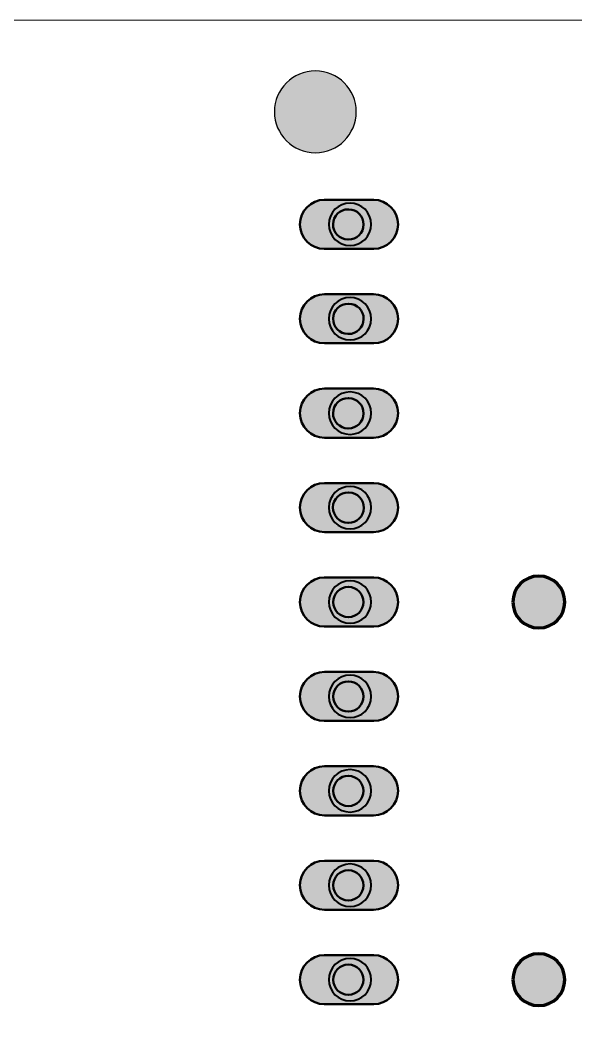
# Model space of a CAD drawing. Header units: millimetres. Extents: x 0.1 to 59.9, y 0.1 to 51.9.
# Drawn here: x 29.98 to 44.93, y 24.9 to 51.94 of the extents above; entities that cross this region are included whole.
import ezdxf

# ---------------------------------------------------------------- set-up
doc = ezdxf.new("R2010")
doc.units = ezdxf.units.MM
doc.header["$MEASUREMENT"] = 0
doc.layers.add('Lager 1', color=7, linetype='Continuous')

# ---------------------------------------------------------------- blocks, each defined once
blk = doc.blocks.new('block 3')
at = {"layer": 'Lager 1', "color": 7, "lineweight": 18, "true_color": 0xffffff}
blk.add_lwpolyline([(0.102, 51.935), (59.852, 51.935), (59.852, 0.101), (0.102, 0.101), (0.102, 51.935)], dxfattribs=at)
blk = doc.blocks.new('block 2')
at = {"layer": 'Lager 1'}
blk.add_blockref('block 3', (0, 0), dxfattribs=at)
blk = doc.blocks.new('block 20')
at = {"layer": 'Lager 1', "true_color": 0xffffff}
h = blk.add_hatch(color=7, dxfattribs=at)
h.dxf.hatch_style = 2
edge = h.paths.add_edge_path()
edge.add_spline(control_points=[(37.919, 50.568), (38.527, 50.568), (39.019, 50.075), (39.019, 49.468), (39.019, 48.86), (38.527, 48.368), (37.919, 48.368), (37.312, 48.368), (36.819, 48.86), (36.819, 49.468), (36.819, 50.075), (37.312, 50.568), (37.919, 50.568)], knot_values=[0, 0, 0, 0, 1, 1, 1, 2, 2, 2, 3, 3, 3, 4, 4, 4, 4], degree=3, periodic=1)
at = {"layer": 'Lager 1', "color": 7, "lineweight": 25, "true_color": 0xffffff}
blk.add_open_spline([(37.919, 50.568), (38.527, 50.568), (39.019, 50.075), (39.019, 49.468), (39.019, 48.86), (38.527, 48.368), (37.919, 48.368), (37.312, 48.368), (36.819, 48.86), (36.819, 49.468), (36.819, 50.075), (37.312, 50.568), (37.919, 50.568)], degree=3, knots=[0, 0, 0, 0, 1, 1, 1, 2, 2, 2, 3, 3, 3, 4, 4, 4, 4], dxfattribs=at)
blk = doc.blocks.new('block 19')
at = {"layer": 'Lager 1'}
blk.add_blockref('block 20', (0, 0), dxfattribs=at)
blk = doc.blocks.new('block 18')
at = {"layer": 'Lager 1'}
blk.add_blockref('block 19', (0, 0), dxfattribs=at)
blk = doc.blocks.new('block 39')
at = {"layer": 'Lager 1', "true_color": 0xffffff}
h = blk.add_hatch(color=7, dxfattribs=at)
h.dxf.hatch_style = 2
edge = h.paths.add_edge_path()
edge.add_spline(control_points=[(43.233, 36.28), (43.233, 36.666), (43.546, 36.979), (43.931, 36.979), (44.317, 36.979), (44.63, 36.666), (44.63, 36.28), (44.63, 35.894), (44.317, 35.582), (43.931, 35.582), (43.546, 35.582), (43.233, 35.894), (43.233, 36.28)], knot_values=[0, 0, 0, 0, 1, 1, 1, 2, 2, 2, 3, 3, 3, 4, 4, 4, 4], degree=3, periodic=1)
h = blk.add_hatch(color=7, dxfattribs=at)
h.dxf.hatch_style = 2
edge = h.paths.add_edge_path()
edge.add_spline(control_points=[(43.233, 26.12), (43.233, 26.506), (43.546, 26.819), (43.931, 26.819), (44.317, 26.819), (44.63, 26.506), (44.63, 26.12), (44.63, 25.734), (44.317, 25.422), (43.931, 25.422), (43.546, 25.422), (43.233, 25.734), (43.233, 26.12)], knot_values=[0, 0, 0, 0, 1, 1, 1, 2, 2, 2, 3, 3, 3, 4, 4, 4, 4], degree=3, periodic=1)
at = {"layer": 'Lager 1', "color": 7, "lineweight": 80, "true_color": 0xffffff}
for points in [[(43.233, 36.28), (43.233, 36.666), (43.546, 36.979), (43.931, 36.979), (44.317, 36.979), (44.63, 36.666), (44.63, 36.28), (44.63, 35.894), (44.317, 35.582), (43.931, 35.582), (43.546, 35.582), (43.233, 35.894), (43.233, 36.28)], [(43.233, 26.12), (43.233, 26.506), (43.546, 26.819), (43.931, 26.819), (44.317, 26.819), (44.63, 26.506), (44.63, 26.12), (44.63, 25.734), (44.317, 25.422), (43.931, 25.422), (43.546, 25.422), (43.233, 25.734), (43.233, 26.12)]]:
    blk.add_open_spline(points, degree=3, knots=[0, 0, 0, 0, 1, 1, 1, 2, 2, 2, 3, 3, 3, 4, 4, 4, 4], dxfattribs=at)
blk = doc.blocks.new('block 38')
at = {"layer": 'Lager 1'}
blk.add_blockref('block 39', (0, 0), dxfattribs=at)
blk = doc.blocks.new('block 37')
at = {"layer": 'Lager 1'}
blk.add_blockref('block 38', (0, 0), dxfattribs=at)
blk = doc.blocks.new('block 36')
at = {"layer": 'Lager 1'}
blk.add_blockref('block 37', (0, 0), dxfattribs=at)
blk = doc.blocks.new('block 51')
at = {"layer": 'Lager 1', "true_color": 0xffffff}
h = blk.add_hatch(color=7, dxfattribs=at)
h.dxf.hatch_style = 2
edge = h.paths.add_edge_path()
edge.add_spline(control_points=[(40.146, 46.44), (40.146, 46.075), (39.85, 45.78), (39.486, 45.78), (39.486, 45.78), (39.486, 45.78), (39.486, 45.78), (39.486, 45.78), (38.165, 45.78), (38.165, 45.78), (37.801, 45.78), (37.505, 46.075), (37.505, 46.44), (37.505, 46.44), (37.505, 46.44), (37.505, 46.44), (37.505, 46.44), (37.505, 46.44), (37.505, 46.44), (37.505, 46.804), (37.801, 47.1), (38.165, 47.1), (38.165, 47.1), (38.165, 47.1), (38.165, 47.1), (38.165, 47.1), (39.486, 47.1), (39.486, 47.1), (39.85, 47.1), (40.146, 46.804), (40.146, 46.44), (40.146, 46.44), (40.146, 46.44), (40.146, 46.44)], knot_values=[0, 0, 0, 0, 1, 1, 1, 2, 2, 2, 3, 3, 3, 4, 4, 4, 5, 5, 5, 6, 6, 6, 7, 7, 7, 8, 8, 8, 9, 9, 9, 10, 10, 10, 11, 11, 11, 11], degree=3, periodic=1)
edge = h.paths.add_edge_path()
edge.add_spline(control_points=[(38.806, 46.844), (38.582, 46.847), (38.398, 46.668), (38.395, 46.443), (38.392, 46.219), (38.572, 46.035), (38.796, 46.032), (38.8, 46.032), (38.803, 46.032), (38.806, 46.032), (39.031, 46.029), (39.215, 46.209), (39.217, 46.433), (39.22, 46.658), (39.041, 46.842), (38.816, 46.844), (38.813, 46.844), (38.81, 46.844), (38.806, 46.844)], knot_values=[0, 0, 0, 0, 1, 1, 1, 2, 2, 2, 3, 3, 3, 4, 4, 4, 5, 5, 5, 6, 6, 6, 6], degree=3, periodic=1)
h = blk.add_hatch(color=7, dxfattribs=at)
h.dxf.hatch_style = 2
edge = h.paths.add_edge_path()
edge.add_spline(control_points=[(38.852, 47.012), (39.167, 47.012), (39.423, 46.756), (39.423, 46.44), (39.423, 46.124), (39.167, 45.869), (38.852, 45.869), (38.536, 45.869), (38.28, 46.124), (38.28, 46.44), (38.28, 46.756), (38.536, 47.012), (38.852, 47.012)], knot_values=[0, 0, 0, 0, 1, 1, 1, 2, 2, 2, 3, 3, 3, 4, 4, 4, 4], degree=3, periodic=1)
h = blk.add_hatch(color=7, dxfattribs=at)
h.dxf.hatch_style = 2
edge = h.paths.add_edge_path()
edge.add_spline(control_points=[(40.147, 43.9), (40.147, 43.535), (39.852, 43.24), (39.487, 43.24), (39.487, 43.24), (39.487, 43.24), (39.487, 43.24), (39.487, 43.24), (38.166, 43.24), (38.166, 43.24), (37.801, 43.24), (37.506, 43.535), (37.506, 43.9), (37.506, 43.9), (37.506, 43.9), (37.506, 43.9), (37.506, 43.9), (37.506, 43.9), (37.506, 43.9), (37.506, 44.264), (37.801, 44.56), (38.166, 44.56), (38.166, 44.56), (38.166, 44.56), (38.166, 44.56), (38.166, 44.56), (39.487, 44.56), (39.487, 44.56), (39.851, 44.56), (40.147, 44.264), (40.147, 43.9), (40.147, 43.9), (40.147, 43.9), (40.147, 43.9)], knot_values=[0, 0, 0, 0, 1, 1, 1, 2, 2, 2, 3, 3, 3, 4, 4, 4, 5, 5, 5, 6, 6, 6, 7, 7, 7, 8, 8, 8, 9, 9, 9, 10, 10, 10, 11, 11, 11, 11], degree=3, periodic=1)
edge = h.paths.add_edge_path()
edge.add_spline(control_points=[(38.807, 44.304), (38.583, 44.307), (38.399, 44.128), (38.396, 43.903), (38.393, 43.679), (38.573, 43.495), (38.797, 43.492), (38.801, 43.492), (38.804, 43.492), (38.807, 43.492), (39.032, 43.489), (39.216, 43.669), (39.218, 43.893), (39.221, 44.118), (39.041, 44.302), (38.817, 44.304), (38.814, 44.305), (38.81, 44.305), (38.807, 44.304)], knot_values=[0, 0, 0, 0, 1, 1, 1, 2, 2, 2, 3, 3, 3, 4, 4, 4, 5, 5, 5, 6, 6, 6, 6], degree=3, periodic=1)
h = blk.add_hatch(color=7, dxfattribs=at)
h.dxf.hatch_style = 2
edge = h.paths.add_edge_path()
edge.add_spline(control_points=[(38.852, 44.472), (39.167, 44.472), (39.423, 44.216), (39.423, 43.9), (39.423, 43.584), (39.167, 43.329), (38.852, 43.329), (38.536, 43.329), (38.28, 43.584), (38.28, 43.9), (38.28, 44.216), (38.536, 44.472), (38.852, 44.472)], knot_values=[0, 0, 0, 0, 1, 1, 1, 2, 2, 2, 3, 3, 3, 4, 4, 4, 4], degree=3, periodic=1)
h = blk.add_hatch(color=7, dxfattribs=at)
h.dxf.hatch_style = 2
edge = h.paths.add_edge_path()
edge.add_spline(control_points=[(40.146, 41.36), (40.146, 40.995), (39.85, 40.7), (39.486, 40.7), (39.486, 40.7), (39.486, 40.7), (39.486, 40.7), (39.486, 40.7), (38.165, 40.7), (38.165, 40.7), (37.801, 40.7), (37.505, 40.995), (37.505, 41.36), (37.505, 41.36), (37.505, 41.36), (37.505, 41.36), (37.505, 41.36), (37.505, 41.36), (37.505, 41.36), (37.505, 41.724), (37.801, 42.02), (38.165, 42.02), (38.165, 42.02), (38.165, 42.02), (38.165, 42.02), (38.165, 42.02), (39.486, 42.02), (39.486, 42.02), (39.85, 42.02), (40.146, 41.724), (40.146, 41.36), (40.146, 41.36), (40.146, 41.36), (40.146, 41.36)], knot_values=[0, 0, 0, 0, 1, 1, 1, 2, 2, 2, 3, 3, 3, 4, 4, 4, 5, 5, 5, 6, 6, 6, 7, 7, 7, 8, 8, 8, 9, 9, 9, 10, 10, 10, 11, 11, 11, 11], degree=3, periodic=1)
edge = h.paths.add_edge_path()
edge.add_spline(control_points=[(38.806, 41.764), (38.582, 41.767), (38.398, 41.588), (38.395, 41.363), (38.392, 41.139), (38.572, 40.955), (38.796, 40.952), (38.8, 40.952), (38.803, 40.952), (38.806, 40.952), (39.031, 40.949), (39.215, 41.129), (39.217, 41.353), (39.22, 41.578), (39.041, 41.762), (38.816, 41.764), (38.813, 41.765), (38.81, 41.765), (38.806, 41.764)], knot_values=[0, 0, 0, 0, 1, 1, 1, 2, 2, 2, 3, 3, 3, 4, 4, 4, 5, 5, 5, 6, 6, 6, 6], degree=3, periodic=1)
h = blk.add_hatch(color=7, dxfattribs=at)
h.dxf.hatch_style = 2
edge = h.paths.add_edge_path()
edge.add_spline(control_points=[(38.852, 41.932), (39.167, 41.932), (39.423, 41.676), (39.423, 41.36), (39.423, 41.044), (39.167, 40.789), (38.852, 40.789), (38.536, 40.789), (38.28, 41.044), (38.28, 41.36), (38.28, 41.676), (38.536, 41.932), (38.852, 41.932)], knot_values=[0, 0, 0, 0, 1, 1, 1, 2, 2, 2, 3, 3, 3, 4, 4, 4, 4], degree=3, periodic=1)
h = blk.add_hatch(color=7, dxfattribs=at)
h.dxf.hatch_style = 2
edge = h.paths.add_edge_path()
edge.add_spline(control_points=[(40.147, 38.82), (40.147, 38.455), (39.852, 38.16), (39.487, 38.16), (39.487, 38.16), (39.487, 38.16), (39.487, 38.16), (39.487, 38.16), (38.166, 38.16), (38.166, 38.16), (37.801, 38.16), (37.506, 38.455), (37.506, 38.82), (37.506, 38.82), (37.506, 38.82), (37.506, 38.82), (37.506, 38.82), (37.506, 38.82), (37.506, 38.82), (37.506, 39.184), (37.801, 39.48), (38.166, 39.48), (38.166, 39.48), (38.166, 39.48), (38.166, 39.48), (38.166, 39.48), (39.487, 39.48), (39.487, 39.48), (39.851, 39.48), (40.147, 39.184), (40.147, 38.82), (40.147, 38.82), (40.147, 38.82), (40.147, 38.82)], knot_values=[0, 0, 0, 0, 1, 1, 1, 2, 2, 2, 3, 3, 3, 4, 4, 4, 5, 5, 5, 6, 6, 6, 7, 7, 7, 8, 8, 8, 9, 9, 9, 10, 10, 10, 11, 11, 11, 11], degree=3, periodic=1)
edge = h.paths.add_edge_path()
edge.add_spline(control_points=[(38.807, 39.224), (38.583, 39.229), (38.397, 39.051), (38.393, 38.827), (38.388, 38.602), (38.566, 38.417), (38.791, 38.412), (38.796, 38.412), (38.802, 38.412), (38.807, 38.412), (39.032, 38.408), (39.217, 38.586), (39.222, 38.81), (39.226, 39.034), (39.048, 39.22), (38.824, 39.224), (38.818, 39.225), (38.813, 39.225), (38.807, 39.224)], knot_values=[0, 0, 0, 0, 1, 1, 1, 2, 2, 2, 3, 3, 3, 4, 4, 4, 5, 5, 5, 6, 6, 6, 6], degree=3, periodic=1)
h = blk.add_hatch(color=7, dxfattribs=at)
h.dxf.hatch_style = 2
edge = h.paths.add_edge_path()
edge.add_spline(control_points=[(38.852, 39.392), (39.167, 39.392), (39.423, 39.136), (39.423, 38.82), (39.423, 38.504), (39.167, 38.249), (38.852, 38.249), (38.536, 38.249), (38.28, 38.504), (38.28, 38.82), (38.28, 39.136), (38.536, 39.392), (38.852, 39.392)], knot_values=[0, 0, 0, 0, 1, 1, 1, 2, 2, 2, 3, 3, 3, 4, 4, 4, 4], degree=3, periodic=1)
h = blk.add_hatch(color=7, dxfattribs=at)
h.dxf.hatch_style = 2
edge = h.paths.add_edge_path()
edge.add_spline(control_points=[(40.146, 36.28), (40.146, 35.915), (39.85, 35.62), (39.486, 35.62), (39.486, 35.62), (39.486, 35.62), (39.486, 35.62), (39.486, 35.62), (38.165, 35.62), (38.165, 35.62), (37.801, 35.62), (37.505, 35.915), (37.505, 36.28), (37.505, 36.28), (37.505, 36.28), (37.505, 36.28), (37.505, 36.28), (37.505, 36.28), (37.505, 36.28), (37.505, 36.644), (37.801, 36.94), (38.165, 36.94), (38.165, 36.94), (38.165, 36.94), (38.165, 36.94), (38.165, 36.94), (39.486, 36.94), (39.486, 36.94), (39.85, 36.94), (40.146, 36.644), (40.146, 36.28), (40.146, 36.28), (40.146, 36.28), (40.146, 36.28)], knot_values=[0, 0, 0, 0, 1, 1, 1, 2, 2, 2, 3, 3, 3, 4, 4, 4, 5, 5, 5, 6, 6, 6, 7, 7, 7, 8, 8, 8, 9, 9, 9, 10, 10, 10, 11, 11, 11, 11], degree=3, periodic=1)
edge = h.paths.add_edge_path()
edge.add_spline(control_points=[(38.806, 36.685), (38.582, 36.685), (38.4, 36.503), (38.4, 36.279), (38.4, 36.054), (38.581, 35.872), (38.806, 35.872), (38.806, 35.872), (38.806, 35.872), (38.806, 35.872), (39.031, 35.872), (39.213, 36.054), (39.213, 36.278), (39.213, 36.502), (39.031, 36.684), (38.807, 36.685), (38.807, 36.685), (38.806, 36.685), (38.806, 36.685)], knot_values=[0, 0, 0, 0, 1, 1, 1, 2, 2, 2, 3, 3, 3, 4, 4, 4, 5, 5, 5, 6, 6, 6, 6], degree=3, periodic=1)
h = blk.add_hatch(color=7, dxfattribs=at)
h.dxf.hatch_style = 2
edge = h.paths.add_edge_path()
edge.add_spline(control_points=[(38.852, 36.852), (39.167, 36.852), (39.423, 36.596), (39.423, 36.28), (39.423, 35.964), (39.167, 35.709), (38.852, 35.709), (38.536, 35.709), (38.28, 35.964), (38.28, 36.28), (38.28, 36.596), (38.536, 36.852), (38.852, 36.852)], knot_values=[0, 0, 0, 0, 1, 1, 1, 2, 2, 2, 3, 3, 3, 4, 4, 4, 4], degree=3, periodic=1)
h = blk.add_hatch(color=7, dxfattribs=at)
h.dxf.hatch_style = 2
edge = h.paths.add_edge_path()
edge.add_spline(control_points=[(40.146, 33.74), (40.146, 33.375), (39.85, 33.08), (39.486, 33.08), (39.486, 33.08), (39.486, 33.08), (39.486, 33.08), (39.486, 33.08), (38.165, 33.08), (38.165, 33.08), (37.801, 33.08), (37.505, 33.375), (37.505, 33.74), (37.505, 33.74), (37.505, 33.74), (37.505, 33.74), (37.505, 33.74), (37.505, 33.74), (37.505, 33.74), (37.505, 34.104), (37.801, 34.4), (38.165, 34.4), (38.165, 34.4), (38.165, 34.4), (38.165, 34.4), (38.165, 34.4), (39.486, 34.4), (39.486, 34.4), (39.85, 34.4), (40.146, 34.104), (40.146, 33.74), (40.146, 33.74), (40.146, 33.74), (40.146, 33.74)], knot_values=[0, 0, 0, 0, 1, 1, 1, 2, 2, 2, 3, 3, 3, 4, 4, 4, 5, 5, 5, 6, 6, 6, 7, 7, 7, 8, 8, 8, 9, 9, 9, 10, 10, 10, 11, 11, 11, 11], degree=3, periodic=1)
edge = h.paths.add_edge_path()
edge.add_spline(control_points=[(38.806, 34.145), (38.582, 34.145), (38.4, 33.963), (38.4, 33.739), (38.4, 33.514), (38.581, 33.332), (38.806, 33.332), (38.806, 33.332), (38.806, 33.332), (38.806, 33.332), (39.031, 33.332), (39.213, 33.514), (39.213, 33.738), (39.213, 33.962), (39.031, 34.144), (38.807, 34.145), (38.807, 34.145), (38.806, 34.145), (38.806, 34.145)], knot_values=[0, 0, 0, 0, 1, 1, 1, 2, 2, 2, 3, 3, 3, 4, 4, 4, 5, 5, 5, 6, 6, 6, 6], degree=3, periodic=1)
h = blk.add_hatch(color=7, dxfattribs=at)
h.dxf.hatch_style = 2
edge = h.paths.add_edge_path()
edge.add_spline(control_points=[(38.852, 34.312), (39.167, 34.312), (39.423, 34.056), (39.423, 33.74), (39.423, 33.424), (39.167, 33.169), (38.852, 33.169), (38.536, 33.169), (38.28, 33.424), (38.28, 33.74), (38.28, 34.056), (38.536, 34.312), (38.852, 34.312)], knot_values=[0, 0, 0, 0, 1, 1, 1, 2, 2, 2, 3, 3, 3, 4, 4, 4, 4], degree=3, periodic=1)
h = blk.add_hatch(color=7, dxfattribs=at)
h.dxf.hatch_style = 2
edge = h.paths.add_edge_path()
edge.add_spline(control_points=[(40.146, 31.2), (40.146, 30.835), (39.85, 30.54), (39.486, 30.54), (39.486, 30.54), (38.165, 30.54), (38.165, 30.54), (37.801, 30.54), (37.505, 30.835), (37.505, 31.2), (37.505, 31.2), (37.505, 31.2), (37.505, 31.2), (37.505, 31.564), (37.801, 31.86), (38.165, 31.86), (38.165, 31.86), (38.165, 31.86), (38.165, 31.86), (38.165, 31.86), (39.486, 31.86), (39.486, 31.86), (39.85, 31.86), (40.146, 31.564), (40.146, 31.2), (40.146, 31.2), (40.146, 31.2), (40.146, 31.2)], knot_values=[0, 0, 0, 0, 1, 1, 1, 2, 2, 2, 3, 3, 3, 4, 4, 4, 5, 5, 5, 6, 6, 6, 7, 7, 7, 8, 8, 8, 9, 9, 9, 9], degree=3, periodic=1)
edge = h.paths.add_edge_path()
edge.add_spline(control_points=[(38.806, 31.604), (38.582, 31.605), (38.4, 31.423), (38.4, 31.199), (38.4, 30.974), (38.581, 30.792), (38.806, 30.792), (38.806, 30.792), (38.806, 30.792), (38.806, 30.792), (39.031, 30.792), (39.213, 30.974), (39.213, 31.198), (39.213, 31.422), (39.031, 31.604), (38.807, 31.604), (38.807, 31.604), (38.806, 31.604), (38.806, 31.604)], knot_values=[0, 0, 0, 0, 1, 1, 1, 2, 2, 2, 3, 3, 3, 4, 4, 4, 5, 5, 5, 6, 6, 6, 6], degree=3, periodic=1)
h = blk.add_hatch(color=7, dxfattribs=at)
h.dxf.hatch_style = 2
edge = h.paths.add_edge_path()
edge.add_spline(control_points=[(38.852, 31.772), (39.167, 31.772), (39.423, 31.516), (39.423, 31.2), (39.423, 30.884), (39.167, 30.629), (38.852, 30.629), (38.536, 30.629), (38.28, 30.884), (38.28, 31.2), (38.28, 31.516), (38.536, 31.772), (38.852, 31.772)], knot_values=[0, 0, 0, 0, 1, 1, 1, 2, 2, 2, 3, 3, 3, 4, 4, 4, 4], degree=3, periodic=1)
h = blk.add_hatch(color=7, dxfattribs=at)
h.dxf.hatch_style = 2
edge = h.paths.add_edge_path()
edge.add_spline(control_points=[(40.147, 28.66), (40.147, 28.295), (39.852, 28), (39.487, 28), (39.487, 28), (39.487, 28), (39.487, 28), (39.487, 28), (38.166, 28), (38.166, 28), (37.801, 28), (37.506, 28.295), (37.506, 28.66), (37.506, 28.66), (37.506, 28.66), (37.506, 28.66), (37.506, 28.66), (37.506, 28.66), (37.506, 28.66), (37.506, 29.024), (37.801, 29.32), (38.166, 29.32), (38.166, 29.32), (39.487, 29.32), (39.487, 29.32), (39.851, 29.32), (40.147, 29.024), (40.147, 28.66)], knot_values=[0, 0, 0, 0, 1, 1, 1, 2, 2, 2, 3, 3, 3, 4, 4, 4, 5, 5, 5, 6, 6, 6, 7, 7, 7, 8, 8, 8, 9, 9, 9, 9], degree=3, periodic=1)
edge = h.paths.add_edge_path()
edge.add_spline(control_points=[(38.807, 29.064), (38.583, 29.065), (38.4, 28.884), (38.4, 28.659), (38.399, 28.435), (38.58, 28.253), (38.805, 28.252), (38.806, 28.252), (38.806, 28.252), (38.807, 28.252), (39.032, 28.251), (39.214, 28.433), (39.215, 28.657), (39.215, 28.881), (39.034, 29.064), (38.809, 29.064), (38.809, 29.064), (38.808, 29.064), (38.807, 29.064)], knot_values=[0, 0, 0, 0, 1, 1, 1, 2, 2, 2, 3, 3, 3, 4, 4, 4, 5, 5, 5, 6, 6, 6, 6], degree=3, periodic=1)
h = blk.add_hatch(color=7, dxfattribs=at)
h.dxf.hatch_style = 2
edge = h.paths.add_edge_path()
edge.add_spline(control_points=[(38.852, 29.232), (39.167, 29.232), (39.423, 28.976), (39.423, 28.66), (39.423, 28.344), (39.167, 28.089), (38.852, 28.089), (38.536, 28.089), (38.28, 28.344), (38.28, 28.66), (38.28, 28.976), (38.536, 29.232), (38.852, 29.232)], knot_values=[0, 0, 0, 0, 1, 1, 1, 2, 2, 2, 3, 3, 3, 4, 4, 4, 4], degree=3, periodic=1)
h = blk.add_hatch(color=7, dxfattribs=at)
h.dxf.hatch_style = 2
edge = h.paths.add_edge_path()
edge.add_spline(control_points=[(40.146, 26.12), (40.146, 25.755), (39.85, 25.46), (39.486, 25.46), (39.486, 25.46), (39.486, 25.46), (39.486, 25.46), (39.486, 25.46), (38.165, 25.46), (38.165, 25.46), (37.801, 25.46), (37.505, 25.755), (37.505, 26.12), (37.505, 26.12), (37.505, 26.12), (37.505, 26.12), (37.505, 26.12), (37.505, 26.12), (37.505, 26.12), (37.505, 26.484), (37.801, 26.78), (38.165, 26.78), (38.165, 26.78), (38.165, 26.78), (38.165, 26.78), (38.165, 26.78), (39.486, 26.78), (39.486, 26.78), (39.85, 26.78), (40.146, 26.484), (40.146, 26.12), (40.146, 26.12), (40.146, 26.12), (40.146, 26.12)], knot_values=[0, 0, 0, 0, 1, 1, 1, 2, 2, 2, 3, 3, 3, 4, 4, 4, 5, 5, 5, 6, 6, 6, 7, 7, 7, 8, 8, 8, 9, 9, 9, 10, 10, 10, 11, 11, 11, 11], degree=3, periodic=1)
edge = h.paths.add_edge_path()
edge.add_spline(control_points=[(38.806, 26.524), (38.582, 26.524), (38.4, 26.343), (38.4, 26.118), (38.4, 25.894), (38.582, 25.712), (38.806, 25.712), (39.031, 25.712), (39.213, 25.894), (39.213, 26.118), (39.213, 26.343), (39.031, 26.524), (38.806, 26.524)], knot_values=[0, 0, 0, 0, 1, 1, 1, 2, 2, 2, 3, 3, 3, 4, 4, 4, 4], degree=3, periodic=1)
h = blk.add_hatch(color=7, dxfattribs=at)
h.dxf.hatch_style = 2
edge = h.paths.add_edge_path()
edge.add_spline(control_points=[(38.852, 26.692), (39.167, 26.692), (39.423, 26.436), (39.423, 26.12), (39.423, 25.804), (39.167, 25.549), (38.852, 25.549), (38.536, 25.549), (38.28, 25.804), (38.28, 26.12), (38.28, 26.436), (38.536, 26.692), (38.852, 26.692)], knot_values=[0, 0, 0, 0, 1, 1, 1, 2, 2, 2, 3, 3, 3, 4, 4, 4, 4], degree=3, periodic=1)
at = {"layer": 'Lager 1', "color": 7, "lineweight": 50, "true_color": 0xffffff}
for points, knots in [([(40.146, 46.44), (40.146, 46.075), (39.85, 45.78), (39.486, 45.78), (39.486, 45.78), (39.486, 45.78), (39.486, 45.78), (39.486, 45.78), (38.165, 45.78), (38.165, 45.78), (37.801, 45.78), (37.505, 46.075), (37.505, 46.44), (37.505, 46.44), (37.505, 46.44), (37.505, 46.44), (37.505, 46.44), (37.505, 46.44), (37.505, 46.44), (37.505, 46.804), (37.801, 47.1), (38.165, 47.1), (38.165, 47.1), (38.165, 47.1), (38.165, 47.1), (38.165, 47.1), (39.486, 47.1), (39.486, 47.1), (39.85, 47.1), (40.146, 46.804), (40.146, 46.44), (40.146, 46.44), (40.146, 46.44), (40.146, 46.44)], [0, 0, 0, 0, 1, 1, 1, 2, 2, 2, 3, 3, 3, 4, 4, 4, 5, 5, 5, 6, 6, 6, 7, 7, 7, 8, 8, 8, 9, 9, 9, 10, 10, 10, 11, 11, 11, 11]), ([(38.806, 46.844), (38.582, 46.847), (38.398, 46.668), (38.395, 46.443), (38.392, 46.219), (38.572, 46.035), (38.796, 46.032), (38.8, 46.032), (38.803, 46.032), (38.806, 46.032), (39.031, 46.029), (39.215, 46.209), (39.217, 46.433), (39.22, 46.658), (39.041, 46.842), (38.816, 46.844), (38.813, 46.844), (38.81, 46.844), (38.806, 46.844)], [0, 0, 0, 0, 1, 1, 1, 2, 2, 2, 3, 3, 3, 4, 4, 4, 5, 5, 5, 6, 6, 6, 6]), ([(40.147, 43.9), (40.147, 43.535), (39.852, 43.24), (39.487, 43.24), (39.487, 43.24), (39.487, 43.24), (39.487, 43.24), (39.487, 43.24), (38.166, 43.24), (38.166, 43.24), (37.801, 43.24), (37.506, 43.535), (37.506, 43.9), (37.506, 43.9), (37.506, 43.9), (37.506, 43.9), (37.506, 43.9), (37.506, 43.9), (37.506, 43.9), (37.506, 44.264), (37.801, 44.56), (38.166, 44.56), (38.166, 44.56), (38.166, 44.56), (38.166, 44.56), (38.166, 44.56), (39.487, 44.56), (39.487, 44.56), (39.851, 44.56), (40.147, 44.264), (40.147, 43.9), (40.147, 43.9), (40.147, 43.9), (40.147, 43.9)], [0, 0, 0, 0, 1, 1, 1, 2, 2, 2, 3, 3, 3, 4, 4, 4, 5, 5, 5, 6, 6, 6, 7, 7, 7, 8, 8, 8, 9, 9, 9, 10, 10, 10, 11, 11, 11, 11]), ([(38.807, 44.304), (38.583, 44.307), (38.399, 44.128), (38.396, 43.903), (38.393, 43.679), (38.573, 43.495), (38.797, 43.492), (38.801, 43.492), (38.804, 43.492), (38.807, 43.492), (39.032, 43.489), (39.216, 43.669), (39.218, 43.893), (39.221, 44.118), (39.041, 44.302), (38.817, 44.304), (38.814, 44.305), (38.81, 44.305), (38.807, 44.304)], [0, 0, 0, 0, 1, 1, 1, 2, 2, 2, 3, 3, 3, 4, 4, 4, 5, 5, 5, 6, 6, 6, 6]), ([(40.146, 41.36), (40.146, 40.995), (39.85, 40.7), (39.486, 40.7), (39.486, 40.7), (39.486, 40.7), (39.486, 40.7), (39.486, 40.7), (38.165, 40.7), (38.165, 40.7), (37.801, 40.7), (37.505, 40.995), (37.505, 41.36), (37.505, 41.36), (37.505, 41.36), (37.505, 41.36), (37.505, 41.36), (37.505, 41.36), (37.505, 41.36), (37.505, 41.724), (37.801, 42.02), (38.165, 42.02), (38.165, 42.02), (38.165, 42.02), (38.165, 42.02), (38.165, 42.02), (39.486, 42.02), (39.486, 42.02), (39.85, 42.02), (40.146, 41.724), (40.146, 41.36), (40.146, 41.36), (40.146, 41.36), (40.146, 41.36)], [0, 0, 0, 0, 1, 1, 1, 2, 2, 2, 3, 3, 3, 4, 4, 4, 5, 5, 5, 6, 6, 6, 7, 7, 7, 8, 8, 8, 9, 9, 9, 10, 10, 10, 11, 11, 11, 11]), ([(38.806, 41.764), (38.582, 41.767), (38.398, 41.588), (38.395, 41.363), (38.392, 41.139), (38.572, 40.955), (38.796, 40.952), (38.8, 40.952), (38.803, 40.952), (38.806, 40.952), (39.031, 40.949), (39.215, 41.129), (39.217, 41.353), (39.22, 41.578), (39.041, 41.762), (38.816, 41.764), (38.813, 41.765), (38.81, 41.765), (38.806, 41.764)], [0, 0, 0, 0, 1, 1, 1, 2, 2, 2, 3, 3, 3, 4, 4, 4, 5, 5, 5, 6, 6, 6, 6]), ([(40.147, 38.82), (40.147, 38.455), (39.852, 38.16), (39.487, 38.16), (39.487, 38.16), (39.487, 38.16), (39.487, 38.16), (39.487, 38.16), (38.166, 38.16), (38.166, 38.16), (37.801, 38.16), (37.506, 38.455), (37.506, 38.82), (37.506, 38.82), (37.506, 38.82), (37.506, 38.82), (37.506, 38.82), (37.506, 38.82), (37.506, 38.82), (37.506, 39.184), (37.801, 39.48), (38.166, 39.48), (38.166, 39.48), (38.166, 39.48), (38.166, 39.48), (38.166, 39.48), (39.487, 39.48), (39.487, 39.48), (39.851, 39.48), (40.147, 39.184), (40.147, 38.82), (40.147, 38.82), (40.147, 38.82), (40.147, 38.82)], [0, 0, 0, 0, 1, 1, 1, 2, 2, 2, 3, 3, 3, 4, 4, 4, 5, 5, 5, 6, 6, 6, 7, 7, 7, 8, 8, 8, 9, 9, 9, 10, 10, 10, 11, 11, 11, 11]), ([(38.807, 39.224), (38.583, 39.229), (38.397, 39.051), (38.393, 38.827), (38.388, 38.602), (38.566, 38.417), (38.791, 38.412), (38.796, 38.412), (38.802, 38.412), (38.807, 38.412), (39.032, 38.408), (39.217, 38.586), (39.222, 38.81), (39.226, 39.034), (39.048, 39.22), (38.824, 39.224), (38.818, 39.225), (38.813, 39.225), (38.807, 39.224)], [0, 0, 0, 0, 1, 1, 1, 2, 2, 2, 3, 3, 3, 4, 4, 4, 5, 5, 5, 6, 6, 6, 6]), ([(40.146, 36.28), (40.146, 35.915), (39.85, 35.62), (39.486, 35.62), (39.486, 35.62), (39.486, 35.62), (39.486, 35.62), (39.486, 35.62), (38.165, 35.62), (38.165, 35.62), (37.801, 35.62), (37.505, 35.915), (37.505, 36.28), (37.505, 36.28), (37.505, 36.28), (37.505, 36.28), (37.505, 36.28), (37.505, 36.28), (37.505, 36.28), (37.505, 36.644), (37.801, 36.94), (38.165, 36.94), (38.165, 36.94), (38.165, 36.94), (38.165, 36.94), (38.165, 36.94), (39.486, 36.94), (39.486, 36.94), (39.85, 36.94), (40.146, 36.644), (40.146, 36.28), (40.146, 36.28), (40.146, 36.28), (40.146, 36.28)], [0, 0, 0, 0, 1, 1, 1, 2, 2, 2, 3, 3, 3, 4, 4, 4, 5, 5, 5, 6, 6, 6, 7, 7, 7, 8, 8, 8, 9, 9, 9, 10, 10, 10, 11, 11, 11, 11]), ([(38.806, 36.685), (38.582, 36.685), (38.4, 36.503), (38.4, 36.279), (38.4, 36.054), (38.581, 35.872), (38.806, 35.872), (38.806, 35.872), (38.806, 35.872), (38.806, 35.872), (39.031, 35.872), (39.213, 36.054), (39.213, 36.278), (39.213, 36.502), (39.031, 36.684), (38.807, 36.685), (38.807, 36.685), (38.806, 36.685), (38.806, 36.685)], [0, 0, 0, 0, 1, 1, 1, 2, 2, 2, 3, 3, 3, 4, 4, 4, 5, 5, 5, 6, 6, 6, 6]), ([(40.146, 33.74), (40.146, 33.375), (39.85, 33.08), (39.486, 33.08), (39.486, 33.08), (39.486, 33.08), (39.486, 33.08), (39.486, 33.08), (38.165, 33.08), (38.165, 33.08), (37.801, 33.08), (37.505, 33.375), (37.505, 33.74), (37.505, 33.74), (37.505, 33.74), (37.505, 33.74), (37.505, 33.74), (37.505, 33.74), (37.505, 33.74), (37.505, 34.104), (37.801, 34.4), (38.165, 34.4), (38.165, 34.4), (38.165, 34.4), (38.165, 34.4), (38.165, 34.4), (39.486, 34.4), (39.486, 34.4), (39.85, 34.4), (40.146, 34.104), (40.146, 33.74), (40.146, 33.74), (40.146, 33.74), (40.146, 33.74)], [0, 0, 0, 0, 1, 1, 1, 2, 2, 2, 3, 3, 3, 4, 4, 4, 5, 5, 5, 6, 6, 6, 7, 7, 7, 8, 8, 8, 9, 9, 9, 10, 10, 10, 11, 11, 11, 11]), ([(38.806, 34.145), (38.582, 34.145), (38.4, 33.963), (38.4, 33.739), (38.4, 33.514), (38.581, 33.332), (38.806, 33.332), (38.806, 33.332), (38.806, 33.332), (38.806, 33.332), (39.031, 33.332), (39.213, 33.514), (39.213, 33.738), (39.213, 33.962), (39.031, 34.144), (38.807, 34.145), (38.807, 34.145), (38.806, 34.145), (38.806, 34.145)], [0, 0, 0, 0, 1, 1, 1, 2, 2, 2, 3, 3, 3, 4, 4, 4, 5, 5, 5, 6, 6, 6, 6]), ([(40.146, 31.2), (40.146, 30.835), (39.85, 30.54), (39.486, 30.54), (39.486, 30.54), (38.165, 30.54), (38.165, 30.54), (37.801, 30.54), (37.505, 30.835), (37.505, 31.2), (37.505, 31.2), (37.505, 31.2), (37.505, 31.2), (37.505, 31.564), (37.801, 31.86), (38.165, 31.86), (38.165, 31.86), (38.165, 31.86), (38.165, 31.86), (38.165, 31.86), (39.486, 31.86), (39.486, 31.86), (39.85, 31.86), (40.146, 31.564), (40.146, 31.2), (40.146, 31.2), (40.146, 31.2), (40.146, 31.2)], [0, 0, 0, 0, 1, 1, 1, 2, 2, 2, 3, 3, 3, 4, 4, 4, 5, 5, 5, 6, 6, 6, 7, 7, 7, 8, 8, 8, 9, 9, 9, 9]), ([(38.806, 31.604), (38.582, 31.605), (38.4, 31.423), (38.4, 31.199), (38.4, 30.974), (38.581, 30.792), (38.806, 30.792), (38.806, 30.792), (38.806, 30.792), (38.806, 30.792), (39.031, 30.792), (39.213, 30.974), (39.213, 31.198), (39.213, 31.422), (39.031, 31.604), (38.807, 31.604), (38.807, 31.604), (38.806, 31.604), (38.806, 31.604)], [0, 0, 0, 0, 1, 1, 1, 2, 2, 2, 3, 3, 3, 4, 4, 4, 5, 5, 5, 6, 6, 6, 6]), ([(40.147, 28.66), (40.147, 28.295), (39.852, 28), (39.487, 28), (39.487, 28), (39.487, 28), (39.487, 28), (39.487, 28), (38.166, 28), (38.166, 28), (37.801, 28), (37.506, 28.295), (37.506, 28.66), (37.506, 28.66), (37.506, 28.66), (37.506, 28.66), (37.506, 28.66), (37.506, 28.66), (37.506, 28.66), (37.506, 29.024), (37.801, 29.32), (38.166, 29.32), (38.166, 29.32), (39.487, 29.32), (39.487, 29.32), (39.851, 29.32), (40.147, 29.024), (40.147, 28.66)], [0, 0, 0, 0, 1, 1, 1, 2, 2, 2, 3, 3, 3, 4, 4, 4, 5, 5, 5, 6, 6, 6, 7, 7, 7, 8, 8, 8, 9, 9, 9, 9]), ([(38.807, 29.064), (38.583, 29.065), (38.4, 28.884), (38.4, 28.659), (38.399, 28.435), (38.58, 28.253), (38.805, 28.252), (38.806, 28.252), (38.806, 28.252), (38.807, 28.252), (39.032, 28.251), (39.214, 28.433), (39.215, 28.657), (39.215, 28.881), (39.034, 29.064), (38.809, 29.064), (38.809, 29.064), (38.808, 29.064), (38.807, 29.064)], [0, 0, 0, 0, 1, 1, 1, 2, 2, 2, 3, 3, 3, 4, 4, 4, 5, 5, 5, 6, 6, 6, 6]), ([(40.146, 26.12), (40.146, 25.755), (39.85, 25.46), (39.486, 25.46), (39.486, 25.46), (39.486, 25.46), (39.486, 25.46), (39.486, 25.46), (38.165, 25.46), (38.165, 25.46), (37.801, 25.46), (37.505, 25.755), (37.505, 26.12), (37.505, 26.12), (37.505, 26.12), (37.505, 26.12), (37.505, 26.12), (37.505, 26.12), (37.505, 26.12), (37.505, 26.484), (37.801, 26.78), (38.165, 26.78), (38.165, 26.78), (38.165, 26.78), (38.165, 26.78), (38.165, 26.78), (39.486, 26.78), (39.486, 26.78), (39.85, 26.78), (40.146, 26.484), (40.146, 26.12), (40.146, 26.12), (40.146, 26.12), (40.146, 26.12)], [0, 0, 0, 0, 1, 1, 1, 2, 2, 2, 3, 3, 3, 4, 4, 4, 5, 5, 5, 6, 6, 6, 7, 7, 7, 8, 8, 8, 9, 9, 9, 10, 10, 10, 11, 11, 11, 11]), ([(38.806, 26.524), (38.582, 26.524), (38.4, 26.343), (38.4, 26.118), (38.4, 25.894), (38.582, 25.712), (38.806, 25.712), (39.031, 25.712), (39.213, 25.894), (39.213, 26.118), (39.213, 26.343), (39.031, 26.524), (38.806, 26.524)], [0, 0, 0, 0, 1, 1, 1, 2, 2, 2, 3, 3, 3, 4, 4, 4, 4])]:
    blk.add_open_spline(points, degree=3, knots=knots, dxfattribs=at)
at = {"layer": 'Lager 1', "color": 7, "lineweight": 40, "true_color": 0xffffff}
for points in [[(38.852, 47.012), (39.167, 47.012), (39.423, 46.756), (39.423, 46.44), (39.423, 46.124), (39.167, 45.869), (38.852, 45.869), (38.536, 45.869), (38.28, 46.124), (38.28, 46.44), (38.28, 46.756), (38.536, 47.012), (38.852, 47.012)], [(38.852, 44.472), (39.167, 44.472), (39.423, 44.216), (39.423, 43.9), (39.423, 43.584), (39.167, 43.329), (38.852, 43.329), (38.536, 43.329), (38.28, 43.584), (38.28, 43.9), (38.28, 44.216), (38.536, 44.472), (38.852, 44.472)], [(38.852, 41.932), (39.167, 41.932), (39.423, 41.676), (39.423, 41.36), (39.423, 41.044), (39.167, 40.789), (38.852, 40.789), (38.536, 40.789), (38.28, 41.044), (38.28, 41.36), (38.28, 41.676), (38.536, 41.932), (38.852, 41.932)], [(38.852, 39.392), (39.167, 39.392), (39.423, 39.136), (39.423, 38.82), (39.423, 38.504), (39.167, 38.249), (38.852, 38.249), (38.536, 38.249), (38.28, 38.504), (38.28, 38.82), (38.28, 39.136), (38.536, 39.392), (38.852, 39.392)], [(38.852, 36.852), (39.167, 36.852), (39.423, 36.596), (39.423, 36.28), (39.423, 35.964), (39.167, 35.709), (38.852, 35.709), (38.536, 35.709), (38.28, 35.964), (38.28, 36.28), (38.28, 36.596), (38.536, 36.852), (38.852, 36.852)], [(38.852, 34.312), (39.167, 34.312), (39.423, 34.056), (39.423, 33.74), (39.423, 33.424), (39.167, 33.169), (38.852, 33.169), (38.536, 33.169), (38.28, 33.424), (38.28, 33.74), (38.28, 34.056), (38.536, 34.312), (38.852, 34.312)], [(38.852, 31.772), (39.167, 31.772), (39.423, 31.516), (39.423, 31.2), (39.423, 30.884), (39.167, 30.629), (38.852, 30.629), (38.536, 30.629), (38.28, 30.884), (38.28, 31.2), (38.28, 31.516), (38.536, 31.772), (38.852, 31.772)], [(38.852, 29.232), (39.167, 29.232), (39.423, 28.976), (39.423, 28.66), (39.423, 28.344), (39.167, 28.089), (38.852, 28.089), (38.536, 28.089), (38.28, 28.344), (38.28, 28.66), (38.28, 28.976), (38.536, 29.232), (38.852, 29.232)], [(38.852, 26.692), (39.167, 26.692), (39.423, 26.436), (39.423, 26.12), (39.423, 25.804), (39.167, 25.549), (38.852, 25.549), (38.536, 25.549), (38.28, 25.804), (38.28, 26.12), (38.28, 26.436), (38.536, 26.692), (38.852, 26.692)]]:
    blk.add_open_spline(points, degree=3, knots=[0, 0, 0, 0, 1, 1, 1, 2, 2, 2, 3, 3, 3, 4, 4, 4, 4], dxfattribs=at)
blk = doc.blocks.new('block 50')
at = {"layer": 'Lager 1'}
blk.add_blockref('block 51', (0, 0), dxfattribs=at)
blk = doc.blocks.new('block 49')
at = {"layer": 'Lager 1'}
blk.add_blockref('block 50', (0, 0), dxfattribs=at)
blk = doc.blocks.new('block 48')
at = {"layer": 'Lager 1'}
blk.add_blockref('block 49', (0, 0), dxfattribs=at)

msp = doc.modelspace()

# ---------------------------------------------------------------- block references
at = {"layer": 'Lager 1'}
for name in ['block 2', 'block 18', 'block 48', 'block 36']:
    msp.add_blockref(name, (0, 0), dxfattribs=at)

doc.saveas('drawing.dxf')
